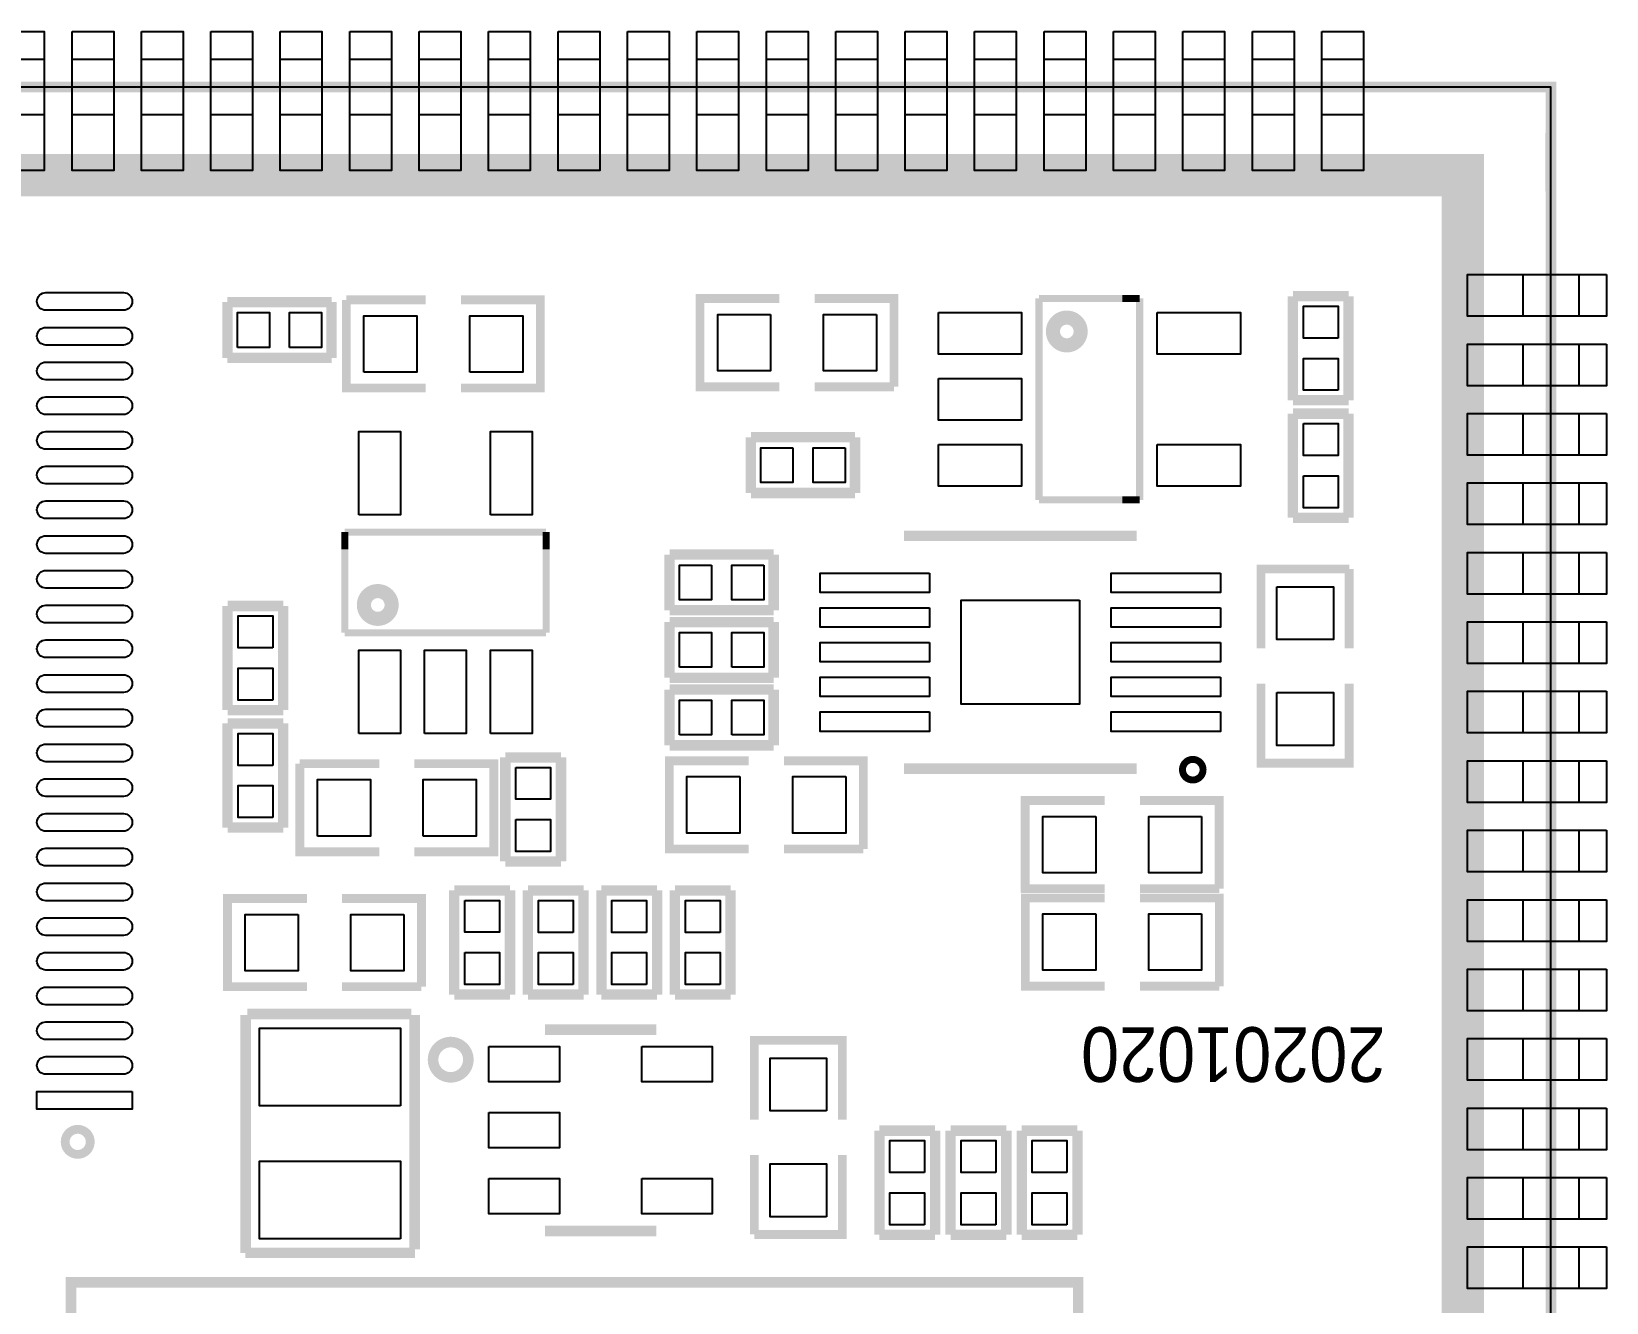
# Model space of a CAD drawing. Extents: x 0.3 to 46.9, y -3.3 to 43.3.
# Drawn here: x 24.21 to 46.89, y 24.96 to 43.26 of the extents above; entities that cross this region are included whole.
import ezdxf

# ---------------------------------------------------------------- set-up
doc = ezdxf.new("R2010")
doc.units = 0
for name, color, linetype in [('BOT', 69, 'CONTINUOUS'), ('OUTLINE', 254, 'CONTINUOUS'), ('SMT', 85, 'CONTINUOUS'), ('SST', 85, 'CONTINUOUS'), ('TOP', 85, 'CONTINUOUS')]:
    doc.layers.add(name, color=color, linetype=linetype)

msp = doc.modelspace()

# ---------------------------------------------------------------- linework, layer by layer
at = {"layer": 'BOT'}
for points in [[(23.794618, 43.258994), (24.394566, 43.258994), (24.394566, 41.258998), (23.794618, 41.258998)], [(24.794616, 43.258994), (25.394564, 43.258994), (25.394564, 41.258998), (24.794616, 41.258998)], [(25.794614, 43.258994), (26.394562, 43.258994), (26.394562, 41.258998), (25.794614, 41.258998)], [(26.794612, 43.258994), (27.39456, 43.258994), (27.39456, 41.258998), (26.794612, 41.258998)], [(27.79461, 43.258994), (28.394558, 43.258994), (28.394558, 41.258998), (27.79461, 41.258998)], [(28.794608, 43.258994), (29.394556, 43.258994), (29.394556, 41.258998), (28.794608, 41.258998)], [(29.794632, 43.258994), (30.39458, 43.258994), (30.39458, 41.258998), (29.794632, 41.258998)], [(30.79463, 43.258994), (31.394578, 43.258994), (31.394578, 41.258998), (30.79463, 41.258998)], [(31.794628, 43.258994), (32.394576, 43.258994), (32.394576, 41.258998), (31.794628, 41.258998)], [(32.794626, 43.258994), (33.394574, 43.258994), (33.394574, 41.258998), (32.794626, 41.258998)], [(33.794624, 43.258994), (34.394572, 43.258994), (34.394572, 41.258998), (33.794624, 41.258998)], [(34.794622, 43.258994), (35.39457, 43.258994), (35.39457, 41.258998), (34.794622, 41.258998)], [(35.79462, 43.258994), (36.394568, 43.258994), (36.394568, 41.258998), (35.79462, 41.258998)], [(36.794618, 43.258994), (37.394566, 43.258994), (37.394566, 41.258998), (36.794618, 41.258998)], [(37.794616, 43.258994), (38.394564, 43.258994), (38.394564, 41.258998), (37.794616, 41.258998)], [(38.794614, 43.258994), (39.394562, 43.258994), (39.394562, 41.258998), (38.794614, 41.258998)], [(39.794612, 43.258994), (40.39456, 43.258994), (40.39456, 41.258998), (39.794612, 41.258998)], [(40.79461, 43.258994), (41.394558, 43.258994), (41.394558, 41.258998), (40.79461, 41.258998)], [(41.794608, 43.258994), (42.394556, 43.258994), (42.394556, 41.258998), (41.794608, 41.258998)], [(42.794631, 43.258994), (43.394579, 43.258994), (43.394579, 41.258998), (42.794631, 41.258998)], [(46.894801, 39.758772), (46.894801, 39.158824), (44.894805, 39.158824), (44.894805, 39.758772)], [(46.894801, 38.758749), (46.894801, 38.158801), (44.894805, 38.158801), (44.894805, 38.758749)], [(46.894801, 37.758751), (46.894801, 37.158803), (44.894805, 37.158803), (44.894805, 37.758751)], [(46.894801, 36.758753), (46.894801, 36.158805), (44.894805, 36.158805), (44.894805, 36.758753)], [(46.894801, 35.758755), (46.894801, 35.158807), (44.894805, 35.158807), (44.894805, 35.758755)], [(46.894801, 34.758757), (46.894801, 34.158809), (44.894805, 34.158809), (44.894805, 34.758757)], [(46.894801, 33.758759), (46.894801, 33.158811), (44.894805, 33.158811), (44.894805, 33.758759)], [(46.894801, 32.758761), (46.894801, 32.158813), (44.894805, 32.158813), (44.894805, 32.758761)], [(46.894801, 31.758763), (46.894801, 31.158815), (44.894805, 31.158815), (44.894805, 31.758763)], [(46.894801, 30.758765), (46.894801, 30.158817), (44.894805, 30.158817), (44.894805, 30.758765)], [(46.894801, 29.758767), (46.894801, 29.158819), (44.894805, 29.158819), (44.894805, 29.758767)], [(46.894801, 28.758769), (46.894801, 28.158821), (44.894805, 28.158821), (44.894805, 28.758769)], [(46.894801, 27.758771), (46.894801, 27.158823), (44.894805, 27.158823), (44.894805, 27.758771)], [(46.894801, 26.758773), (46.894801, 26.158825), (44.894805, 26.158825), (44.894805, 26.758773)], [(46.894801, 25.75875), (46.894801, 25.158802), (44.894805, 25.158802), (44.894805, 25.75875)]]:
    msp.add_lwpolyline(points, close=True, dxfattribs=at)
at = {"layer": 'OUTLINE', "const_width": 0.1524}
msp.add_lwpolyline([(43.094605, 42.458894), (46.094701, 42.458894), (46.094701, -2.541321), (1.094486, -2.541321), (1.094486, 42.458894), (43.094605, 42.458894)], dxfattribs=at)
at = {"layer": 'OUTLINE'}
msp.add_lwpolyline([(1.094486, 42.458894), (1.094486, -2.541321), (46.094701, -2.541321), (46.094701, 42.458894), (43.094605, 42.458894)], close=True, dxfattribs=at)
at = {"layer": 'SMT', "const_width": 0.6096}
msp.add_lwpolyline([(2.364486, 0.310718), (2.364486, 41.188894), (44.824701, 41.188894), (44.824701, -1.271321), (2.364486, -1.271321), (2.364486, 0.310718)], dxfattribs=at)
at = {"layer": 'SST'}
for points, const_width in [([(44.589497, 42.458894), (46.094701, 42.458894)], 0.1524), ([(46.089595, 40.958795), (46.094701, 42.458894)], 0.1524), ([(34.983191, 38.143637), (33.840191, 38.143637), (33.840191, 39.413637), (34.983191, 39.413637)], 0.127), ([(35.491191, 39.413637), (36.634191, 39.413637), (36.634191, 38.143637)], 0.127), ([(42.378198, 39.448054), (43.180813, 39.448054)], 0.149911), ([(42.378198, 37.949454), (42.378198, 39.448054)], 0.149911), ([(43.180813, 39.448054), (43.180813, 37.949454)], 0.149911), ([(27.033652, 38.56007), (27.033652, 39.362659)], 0.149911), ([(27.033652, 39.362659), (28.532252, 39.362659)], 0.149911), ([(28.532252, 39.362659), (28.532252, 38.56007)], 0.149911), ([(29.888561, 38.12479), (28.745561, 38.12479), (28.745561, 39.39479)], 0.127), ([(28.745561, 39.39479), (29.888561, 39.39479)], 0.127), ([(30.396561, 39.39479), (31.539561, 39.39479), (31.539561, 38.12479), (30.396561, 38.12479)], 0.127), ([(38.721767, 39.414755), (39.921688, 39.414755)], 0.1016), ([(38.721767, 36.514557), (38.721767, 39.414755)], 0.1016), ([(39.921688, 39.414755), (40.171573, 39.414755)], 0.1016), ([(40.171573, 39.414755), (40.171573, 36.514557)], 0.1016), ([(28.532252, 38.56007), (27.033652, 38.56007)], 0.149911), ([(36.634191, 38.143637), (35.491191, 38.143637)], 0.127), ([(43.180813, 37.949454), (42.378198, 37.949454)], 0.149911), ([(42.378198, 37.75644), (43.180813, 37.75644)], 0.149911), ([(42.378198, 36.25784), (42.378198, 37.75644)], 0.149911), ([(43.180813, 37.75644), (43.180813, 36.25784)], 0.149911), ([(34.572677, 37.417273), (36.071277, 37.417273)], 0.149911), ([(34.572677, 36.614684), (34.572677, 37.417273)], 0.149911), ([(36.071277, 37.417273), (36.071277, 36.614684)], 0.149911), ([(36.071277, 36.614684), (34.572677, 36.614684)], 0.149911), ([(39.921688, 36.514557), (38.721767, 36.514557)], 0.1016), ([(40.171573, 36.514557), (39.921688, 36.514557)], 0.1016), ([(43.180813, 36.25784), (42.378198, 36.25784)], 0.149911), ([(28.723031, 36.051846), (31.623229, 36.051846)], 0.1016), ([(28.723031, 35.801935), (28.723031, 36.051846)], 0.1016), ([(31.623229, 36.051846), (31.623229, 35.801935)], 0.1016), ([(40.12913, 35.997794), (36.77633, 35.997794)], 0.1524), ([(28.723031, 34.602039), (28.723031, 35.801935)], 0.1016), ([(31.623229, 35.801935), (31.623229, 34.602039)], 0.1016), ([(33.400873, 35.728224), (34.899473, 35.728224)], 0.149911), ([(33.400873, 34.925737), (33.400873, 35.728224)], 0.149911), ([(34.899473, 35.728224), (34.899473, 34.925737)], 0.149911), ([(41.919398, 34.37575), (41.919398, 35.51875), (43.189398, 35.51875)], 0.127), ([(43.189398, 35.51875), (43.189398, 34.37575)], 0.127), ([(27.034084, 34.987535), (27.836673, 34.987535)], 0.149911), ([(27.034084, 33.488935), (27.034084, 34.987535)], 0.149911), ([(27.836673, 34.987535), (27.836673, 33.488935)], 0.149911), ([(34.899473, 34.925737), (33.400873, 34.925737)], 0.149911), ([(33.400873, 33.953425), (33.400873, 34.756014)], 0.149911), ([(33.400873, 34.756014), (34.899473, 34.756014)], 0.149911), ([(34.899473, 34.756014), (34.899473, 33.953425)], 0.149911), ([(31.623229, 34.602039), (28.723031, 34.602039)], 0.1016), ([(34.899473, 33.953425), (33.400873, 33.953425)], 0.149911), ([(33.400873, 32.981113), (33.400873, 33.783702)], 0.149911), ([(33.400873, 33.783702), (34.899473, 33.783702)], 0.149911), ([(34.899473, 33.783702), (34.899473, 32.981113)], 0.149911), ([(43.189398, 33.86775), (43.189398, 32.72475), (41.919398, 32.72475), (41.919398, 33.86775)], 0.127), ([(27.836673, 33.488935), (27.034084, 33.488935)], 0.149911), ([(27.034084, 33.295844), (27.836673, 33.295844)], 0.149911), ([(27.034084, 31.797244), (27.034084, 33.295844)], 0.149911), ([(27.836673, 33.295844), (27.836673, 31.797244)], 0.149911), ([(34.899473, 32.981113), (33.400873, 32.981113)], 0.149911), ([(29.21828, 31.446699), (28.07528, 31.446699), (28.07528, 32.716699)], 0.127), ([(28.07528, 32.716699), (29.21828, 32.716699)], 0.127), ([(29.72628, 32.716699), (30.86928, 32.716699), (30.86928, 31.446699), (29.72628, 31.446699)], 0.127), ([(31.034939, 32.807097), (31.837427, 32.807097)], 0.149911), ([(31.034939, 31.308497), (31.034939, 32.807097)], 0.149911), ([(31.837427, 32.807097), (31.837427, 31.308497)], 0.149911), ([(34.540546, 31.488913), (33.397546, 31.488913), (33.397546, 32.758913), (34.540546, 32.758913)], 0.127), ([(35.048546, 32.758913), (36.191546, 32.758913), (36.191546, 31.488913)], 0.127), ([(36.77633, 32.644994), (40.12913, 32.644994)], 0.1524), ([(39.666037, 30.916372), (38.523037, 30.916372), (38.523037, 32.186372), (39.666037, 32.186372)], 0.127), ([(40.174037, 32.186372), (41.317037, 32.186372), (41.317037, 30.916372)], 0.127), ([(27.836673, 31.797244), (27.034084, 31.797244)], 0.149911), ([(36.191546, 31.488913), (35.048546, 31.488913)], 0.127), ([(31.837427, 31.308497), (31.034939, 31.308497)], 0.149911), ([(30.299457, 30.891912), (31.102148, 30.891912)], 0.149911), ([(30.299457, 29.393312), (30.299457, 30.891912)], 0.149911), ([(31.102148, 30.891912), (31.102148, 29.393312)], 0.149911), ([(31.360186, 30.891277), (32.162775, 30.891277)], 0.149911), ([(31.360186, 29.392677), (31.360186, 30.891277)], 0.149911), ([(32.162775, 30.891277), (32.162775, 29.392677)], 0.149911), ([(32.418528, 30.891277), (33.221143, 30.891277)], 0.149911), ([(32.418528, 29.392677), (32.418528, 30.891277)], 0.149911), ([(33.221143, 30.891277), (33.221143, 29.392677)], 0.149911), ([(33.476971, 30.891277), (34.279484, 30.891277)], 0.149911), ([(33.476971, 29.392677), (33.476971, 30.891277)], 0.149911), ([(34.279484, 30.891277), (34.279484, 29.392677)], 0.149911), ([(41.317037, 30.916372), (40.174037, 30.916372)], 0.127), ([(28.176499, 29.504894), (27.033499, 29.504894), (27.033499, 30.774894), (28.176499, 30.774894)], 0.127), ([(28.684499, 30.774894), (29.827499, 30.774894), (29.827499, 29.504894)], 0.127), ([(39.667104, 29.513251), (38.524104, 29.513251), (38.524104, 30.783251), (39.667104, 30.783251)], 0.127), ([(40.175104, 30.783251), (41.318104, 30.783251), (41.318104, 29.513251)], 0.127), ([(29.827499, 29.504894), (28.684499, 29.504894)], 0.127), ([(41.318104, 29.513251), (40.175104, 29.513251)], 0.127), ([(31.102148, 29.393312), (30.299457, 29.393312)], 0.149911), ([(32.162775, 29.392677), (31.360186, 29.392677)], 0.149911), ([(33.221143, 29.392677), (32.418528, 29.392677)], 0.149911), ([(34.279484, 29.392677), (33.476971, 29.392677)], 0.149911), ([(27.294154, 25.673279), (27.294154, 29.096487)], 0.1524), ([(29.681246, 29.111194), (27.318335, 29.111194)], 0.1524), ([(29.728541, 29.096487), (29.728541, 25.723393)], 0.1524), ([(33.207706, 28.888614), (31.607506, 28.888614)], 0.1524), ([(34.620225, 27.589836), (34.620225, 28.732836), (35.890225, 28.732836), (35.890225, 27.589836)], 0.127), ([(36.423143, 27.432457), (37.225656, 27.432457)], 0.149911), ([(36.423143, 25.933857), (36.423143, 27.432457)], 0.149911), ([(37.225656, 27.432457), (37.225656, 25.933857)], 0.149911), ([(37.448033, 27.432457), (38.250622, 27.432457)], 0.149911), ([(37.448033, 25.933857), (37.448033, 27.432457)], 0.149911), ([(38.250622, 27.432457), (38.250622, 25.933857)], 0.149911), ([(38.472999, 27.432457), (39.275588, 27.432457)], 0.149911), ([(38.472999, 25.933857), (38.472999, 27.432457)], 0.149911), ([(39.275588, 27.432457), (39.275588, 25.933857)], 0.149911), ([(35.890225, 27.081836), (35.890225, 25.938836), (34.620225, 25.938836)], 0.127), ([(34.620225, 25.938836), (34.620225, 27.081836)], 0.127), ([(31.607506, 25.988416), (33.207706, 25.988416)], 0.1524), ([(37.225656, 25.933857), (36.423143, 25.933857)], 0.149911), ([(38.250622, 25.933857), (37.448033, 25.933857)], 0.149911), ([(39.275588, 25.933857), (38.472999, 25.933857)], 0.149911), ([(29.734332, 25.673583), (27.291335, 25.673583)], 0.1524), ([(39.285494, 16.745153), (39.285494, 25.250546), (24.780113, 25.250546), (24.780113, 17.744846)], 0.1524)]:
    msp.add_lwpolyline(points, dxfattribs=dict(at, const_width=const_width))
for points, const_width in [([(39.321689, 38.940054, 0.99997), (38.921868, 38.940054, 1.00003), (39.321689, 38.940054)], 0.2032), ([(29.39763, 35.002114, 1.000026), (28.998012, 35.002114, 0.999974), (29.39763, 35.002114)], 0.2032), ([(41.083992, 32.630085, 0.99998), (40.787676, 32.63011, 1.00002), (41.083992, 32.630085)], 0.1), ([(30.502631, 28.454502, 0.999991), (29.994555, 28.454502, 1.000009), (30.502631, 28.454502)], 0.1524), ([(25.056821, 27.271828, 1), (24.696242, 27.271828, 1), (25.056821, 27.271828)], 0.127)]:
    msp.add_lwpolyline(points, format="xyb", dxfattribs=dict(at, const_width=const_width))
at = {"layer": 'TOP'}
for points in [[(23.794618, 42.858944), (24.394566, 42.858944), (24.394566, 42.058844), (23.794618, 42.058844)], [(24.794616, 42.858944), (25.394564, 42.858944), (25.394564, 42.058844), (24.794616, 42.058844)], [(25.794614, 42.858944), (26.394562, 42.858944), (26.394562, 42.058844), (25.794614, 42.058844)], [(26.794612, 42.858944), (27.39456, 42.858944), (27.39456, 42.058844), (26.794612, 42.058844)], [(27.79461, 42.858944), (28.394558, 42.858944), (28.394558, 42.058844), (27.79461, 42.058844)], [(28.794608, 42.858944), (29.394556, 42.858944), (29.394556, 42.058844), (28.794608, 42.058844)], [(29.794632, 42.858944), (30.39458, 42.858944), (30.39458, 42.058844), (29.794632, 42.058844)], [(30.79463, 42.858944), (31.394578, 42.858944), (31.394578, 42.058844), (30.79463, 42.058844)], [(31.794628, 42.858944), (32.394576, 42.858944), (32.394576, 42.058844), (31.794628, 42.058844)], [(32.794626, 42.858944), (33.394574, 42.858944), (33.394574, 42.058844), (32.794626, 42.058844)], [(33.794624, 42.858944), (34.394572, 42.858944), (34.394572, 42.058844), (33.794624, 42.058844)], [(34.794622, 42.858944), (35.39457, 42.858944), (35.39457, 42.058844), (34.794622, 42.058844)], [(35.79462, 42.858944), (36.394568, 42.858944), (36.394568, 42.058844), (35.79462, 42.058844)], [(36.794618, 42.858944), (37.394566, 42.858944), (37.394566, 42.058844), (36.794618, 42.058844)], [(37.794616, 42.858944), (38.394564, 42.858944), (38.394564, 42.058844), (37.794616, 42.058844)], [(38.794614, 42.858944), (39.394562, 42.858944), (39.394562, 42.058844), (38.794614, 42.058844)], [(39.794612, 42.858944), (40.39456, 42.858944), (40.39456, 42.058844), (39.794612, 42.058844)], [(40.79461, 42.858944), (41.394558, 42.858944), (41.394558, 42.058844), (40.79461, 42.058844)], [(41.794608, 42.858944), (42.394556, 42.858944), (42.394556, 42.058844), (41.794608, 42.058844)], [(42.794631, 42.858944), (43.394579, 42.858944), (43.394579, 42.058844), (42.794631, 42.058844)], [(46.494751, 39.758772), (46.494751, 39.158824), (45.694651, 39.158824), (45.694651, 39.758772)], [(43.029581, 38.844652), (42.529455, 38.844652), (42.529455, 39.304646), (43.029581, 39.304646)], [(27.17706, 38.711302), (27.17706, 39.211428), (27.637054, 39.211428), (27.637054, 38.711302)], [(27.928849, 38.711302), (27.928849, 39.211428), (28.388843, 39.211428), (28.388843, 38.711302)], [(28.999561, 38.35339), (28.999561, 39.16619), (29.761561, 39.16619), (29.761561, 38.35339)], [(30.523561, 38.35339), (30.523561, 39.16619), (31.285561, 39.16619), (31.285561, 38.35339)], [(34.856191, 39.185037), (34.856191, 38.372237), (34.094191, 38.372237), (34.094191, 39.185037)], [(36.380191, 39.185037), (36.380191, 38.372237), (35.618191, 38.372237), (35.618191, 39.185037)], [(37.27163, 39.214628), (38.471526, 39.214628), (38.471526, 38.61468), (37.27163, 38.61468)], [(40.421839, 39.214628), (41.621735, 39.214628), (41.621735, 38.61468), (40.421839, 38.61468)], [(46.494751, 38.758749), (46.494751, 38.158801), (45.694651, 38.158801), (45.694651, 38.758749)], [(43.029581, 38.092863), (42.529455, 38.092863), (42.529455, 38.552857), (43.029581, 38.552857)], [(37.27163, 38.264617), (38.471526, 38.264617), (38.471526, 37.664669), (37.27163, 37.664669)], [(46.494751, 37.758751), (46.494751, 37.158803), (45.694651, 37.158803), (45.694651, 37.758751)], [(28.923259, 36.302188), (28.923259, 37.502084), (29.523207, 37.502084), (29.523207, 36.302188)], [(30.823281, 36.302188), (30.823281, 37.502084), (31.423229, 37.502084), (31.423229, 36.302188)], [(42.529455, 37.613031), (43.029581, 37.613031), (43.029581, 37.153037), (42.529455, 37.153037)], [(35.176079, 37.266042), (35.176079, 36.765916), (34.716085, 36.765916), (34.716085, 37.266042)], [(35.927868, 37.266042), (35.927868, 36.765916), (35.467874, 36.765916), (35.467874, 37.266042)], [(37.27163, 37.314607), (38.471526, 37.314607), (38.471526, 36.714659), (37.27163, 36.714659)], [(40.421839, 37.314607), (41.621735, 37.314607), (41.621735, 36.714659), (40.421839, 36.714659)], [(42.529455, 36.861242), (43.029581, 36.861242), (43.029581, 36.401248), (42.529455, 36.401248)], [(46.494751, 36.758753), (46.494751, 36.158805), (45.694651, 36.158805), (45.694651, 36.758753)], [(46.494751, 35.758755), (46.494751, 35.158807), (45.694651, 35.158807), (45.694651, 35.758755)], [(34.004275, 35.577094), (34.004275, 35.076968), (33.544281, 35.076968), (33.544281, 35.577094)], [(34.756065, 35.577094), (34.756065, 35.076968), (34.296071, 35.076968), (34.296071, 35.577094)], [(37.14463, 35.461092), (37.14463, 35.181692), (35.56983, 35.181692), (35.56983, 35.461092)], [(41.33563, 35.461092), (41.33563, 35.181692), (39.76083, 35.181692), (39.76083, 35.461092)], [(42.147998, 35.26475), (42.960798, 35.26475), (42.960798, 34.50275), (42.147998, 34.50275)], [(37.14463, 34.960992), (37.14463, 34.681592), (35.56983, 34.681592), (35.56983, 34.960992)], [(39.302728, 35.071393), (39.302728, 33.571396), (37.602731, 33.571396), (37.602731, 35.071393)], [(41.33563, 34.960992), (41.33563, 34.681592), (39.76083, 34.681592), (39.76083, 34.960992)], [(27.685441, 34.384132), (27.185315, 34.384132), (27.185315, 34.844126), (27.685441, 34.844126)], [(46.494751, 34.758757), (46.494751, 34.158809), (45.694651, 34.158809), (45.694651, 34.758757)], [(33.544281, 34.104656), (33.544281, 34.604782), (34.004275, 34.604782), (34.004275, 34.104656)], [(34.296071, 34.104656), (34.296071, 34.604782), (34.756065, 34.604782), (34.756065, 34.104656)], [(28.923259, 33.151978), (28.923259, 34.351874), (29.523207, 34.351874), (29.523207, 33.151978)], [(29.87327, 33.151978), (29.87327, 34.351874), (30.473218, 34.351874), (30.473218, 33.151978)], [(30.823281, 33.151978), (30.823281, 34.351874), (31.423229, 34.351874), (31.423229, 33.151978)], [(37.14463, 34.461094), (37.14463, 34.181694), (35.56983, 34.181694), (35.56983, 34.461094)], [(41.33563, 34.461094), (41.33563, 34.181694), (39.76083, 34.181694), (39.76083, 34.461094)], [(27.685441, 33.632343), (27.185315, 33.632343), (27.185315, 34.092337), (27.685441, 34.092337)], [(37.14463, 33.961197), (37.14463, 33.681797), (35.56983, 33.681797), (35.56983, 33.961197)], [(41.33563, 33.961197), (41.33563, 33.681797), (39.76083, 33.681797), (39.76083, 33.961197)], [(33.544281, 33.132344), (33.544281, 33.63247), (34.004275, 33.63247), (34.004275, 33.132344)], [(34.296071, 33.132344), (34.296071, 33.63247), (34.756065, 33.63247), (34.756065, 33.132344)], [(42.147998, 33.74075), (42.960798, 33.74075), (42.960798, 32.97875), (42.147998, 32.97875)], [(46.494751, 33.758759), (46.494751, 33.158811), (45.694651, 33.158811), (45.694651, 33.758759)], [(37.14463, 33.461096), (37.14463, 33.181696), (35.56983, 33.181696), (35.56983, 33.461096)], [(41.33563, 33.461096), (41.33563, 33.181696), (39.76083, 33.181696), (39.76083, 33.461096)], [(27.685441, 32.692442), (27.185315, 32.692442), (27.185315, 33.152436), (27.685441, 33.152436)], [(46.494751, 32.758761), (46.494751, 32.158813), (45.694651, 32.158813), (45.694651, 32.758761)], [(28.32928, 31.675299), (28.32928, 32.488099), (29.09128, 32.488099), (29.09128, 31.675299)], [(29.85328, 31.675299), (29.85328, 32.488099), (30.61528, 32.488099), (30.61528, 31.675299)], [(31.186069, 32.663689), (31.686195, 32.663689), (31.686195, 32.203695), (31.186069, 32.203695)], [(34.413546, 32.530313), (34.413546, 31.717513), (33.651546, 31.717513), (33.651546, 32.530313)], [(35.937546, 32.530313), (35.937546, 31.717513), (35.175546, 31.717513), (35.175546, 32.530313)], [(27.685441, 31.940652), (27.185315, 31.940652), (27.185315, 32.400646), (27.685441, 32.400646)], [(31.186069, 31.9119), (31.686195, 31.9119), (31.686195, 31.451906), (31.186069, 31.451906)], [(39.539037, 31.957772), (39.539037, 31.144972), (38.777037, 31.144972), (38.777037, 31.957772)], [(41.063037, 31.957772), (41.063037, 31.144972), (40.301037, 31.144972), (40.301037, 31.957772)], [(46.494751, 31.758763), (46.494751, 31.158815), (45.694651, 31.158815), (45.694651, 31.758763)], [(30.450688, 30.748503), (30.950814, 30.748503), (30.950814, 30.288509), (30.450688, 30.288509)], [(32.011544, 30.287874), (31.511418, 30.287874), (31.511418, 30.747868), (32.011544, 30.747868)], [(33.069886, 30.287874), (32.56976, 30.287874), (32.56976, 30.747868), (33.069886, 30.747868)], [(34.128227, 30.287874), (33.628101, 30.287874), (33.628101, 30.747868), (34.128227, 30.747868)], [(46.494751, 30.758765), (46.494751, 30.158817), (45.694651, 30.158817), (45.694651, 30.758765)], [(28.049499, 30.546294), (28.049499, 29.733494), (27.287499, 29.733494), (27.287499, 30.546294)], [(29.573499, 30.546294), (29.573499, 29.733494), (28.811499, 29.733494), (28.811499, 30.546294)], [(39.540104, 30.554651), (39.540104, 29.741851), (38.778104, 29.741851), (38.778104, 30.554651)], [(41.064104, 30.554651), (41.064104, 29.741851), (40.302104, 29.741851), (40.302104, 30.554651)], [(30.450688, 29.996714), (30.950814, 29.996714), (30.950814, 29.53672), (30.450688, 29.53672)], [(32.011544, 29.536085), (31.511418, 29.536085), (31.511418, 29.996079), (32.011544, 29.996079)], [(33.069886, 29.536085), (32.56976, 29.536085), (32.56976, 29.996079), (33.069886, 29.996079)], [(34.128227, 29.536085), (33.628101, 29.536085), (33.628101, 29.996079), (34.128227, 29.996079)], [(46.494751, 29.758767), (46.494751, 29.158819), (45.694651, 29.158819), (45.694651, 29.758767)], [(29.527348, 27.792375), (27.495348, 27.792375), (27.495348, 28.909975), (29.527348, 28.909975)], [(30.799507, 28.642539), (31.815507, 28.642539), (31.815507, 28.134539), (30.799507, 28.134539)], [(32.999705, 28.642539), (34.015705, 28.642539), (34.015705, 28.134539), (32.999705, 28.134539)], [(46.494751, 28.758769), (46.494751, 28.158821), (45.694651, 28.158821), (45.694651, 28.758769)], [(35.661625, 27.716836), (34.848825, 27.716836), (34.848825, 28.478836), (35.661625, 28.478836)], [(25.661442, 27.998217), (25.661442, 27.744217), (24.289842, 27.744217), (24.289842, 27.998217)], [(30.799507, 27.692528), (31.815507, 27.692528), (31.815507, 27.184528), (30.799507, 27.184528)], [(46.494751, 27.758771), (46.494751, 27.158823), (45.694651, 27.158823), (45.694651, 27.758771)], [(37.074424, 26.829055), (36.574298, 26.829055), (36.574298, 27.289049), (37.074424, 27.289049)], [(38.09939, 26.829055), (37.599264, 26.829055), (37.599264, 27.289049), (38.09939, 27.289049)], [(39.124357, 26.829055), (38.624231, 26.829055), (38.624231, 27.289049), (39.124357, 27.289049)], [(29.527348, 25.874777), (27.495348, 25.874777), (27.495348, 26.992377), (29.527348, 26.992377)], [(35.661625, 26.192836), (34.848825, 26.192836), (34.848825, 26.954836), (35.661625, 26.954836)], [(30.799507, 26.742517), (31.815507, 26.742517), (31.815507, 26.234517), (30.799507, 26.234517)], [(32.999705, 26.742517), (34.015705, 26.742517), (34.015705, 26.234517), (32.999705, 26.234517)], [(46.494751, 26.758773), (46.494751, 26.158825), (45.694651, 26.158825), (45.694651, 26.758773)], [(37.074424, 26.077266), (36.574298, 26.077266), (36.574298, 26.53726), (37.074424, 26.53726)], [(38.09939, 26.077266), (37.599264, 26.077266), (37.599264, 26.53726), (38.09939, 26.53726)], [(39.124357, 26.077266), (38.624231, 26.077266), (38.624231, 26.53726), (39.124357, 26.53726)], [(46.494751, 25.75875), (46.494751, 25.158802), (45.694651, 25.158802), (45.694651, 25.75875)]]:
    msp.add_lwpolyline(points, close=True, dxfattribs=at)
for points in [[(24.416842, 39.499438), (25.534442, 39.499438, -1), (25.534442, 39.245438), (24.416842, 39.245438, -1)], [(24.416842, 38.999033), (25.534442, 38.999033, -1), (25.534442, 38.745033), (24.416842, 38.745033, -1)], [(24.416842, 38.498628), (25.534442, 38.498628, -1), (25.534442, 38.244628), (24.416842, 38.244628, -1)], [(24.416842, 37.998222), (25.534442, 37.998222, -1), (25.534442, 37.744222), (24.416842, 37.744222, -1)], [(24.416842, 37.497817), (25.534442, 37.497817, -1), (25.534442, 37.243817), (24.416842, 37.243817, -1)], [(24.416842, 37.000028), (25.534442, 37.000028, -1), (25.534442, 36.746028), (24.416842, 36.746028, -1)], [(24.416842, 36.499622), (25.534442, 36.499622, -1), (25.534442, 36.245622), (24.416842, 36.245622, -1)], [(24.416842, 35.999217), (25.534442, 35.999217, -1), (25.534442, 35.745217), (24.416842, 35.745217, -1)], [(24.416842, 35.498938), (25.534442, 35.498938, -1), (25.534442, 35.244938), (24.416842, 35.244938, -1)], [(24.416842, 34.998533), (25.534442, 34.998533, -1), (25.534442, 34.744533), (24.416842, 34.744533, -1)], [(24.416842, 34.498128), (25.534442, 34.498128, -1), (25.534442, 34.244128), (24.416842, 34.244128, -1)], [(24.416842, 33.997722), (25.534442, 33.997722, -1), (25.534442, 33.743722), (24.416842, 33.743722, -1)], [(24.416842, 33.499933), (25.534442, 33.499933, -1), (25.534442, 33.245933), (24.416842, 33.245933, -1)], [(24.416842, 32.999528), (25.534442, 32.999528, -1), (25.534442, 32.745528), (24.416842, 32.745528, -1)], [(24.416842, 32.499122), (25.534442, 32.499122, -1), (25.534442, 32.245122), (24.416842, 32.245122, -1)], [(24.416842, 31.998717), (25.534442, 31.998717, -1), (25.534442, 31.744717), (24.416842, 31.744717, -1)], [(24.416842, 31.498438), (25.534442, 31.498438, -1), (25.534442, 31.244438), (24.416842, 31.244438, -1)], [(24.416842, 30.998033), (25.534442, 30.998033, -1), (25.534442, 30.744033), (24.416842, 30.744033, -1)], [(24.416842, 30.497628), (25.534442, 30.497628, -1), (25.534442, 30.243628), (24.416842, 30.243628, -1)], [(24.416842, 29.999838), (25.534442, 29.999838, -1), (25.534442, 29.745838), (24.416842, 29.745838, -1)], [(24.416842, 29.499433), (25.534442, 29.499433, -1), (25.534442, 29.245433), (24.416842, 29.245433, -1)], [(24.416842, 28.999028), (25.534442, 28.999028, -1), (25.534442, 28.745028), (24.416842, 28.745028, -1)], [(24.416842, 28.498622), (25.534442, 28.498622, -1), (25.534442, 28.244622), (24.416842, 28.244622, -1)]]:
    msp.add_lwpolyline(points, format="xyb", close=True, dxfattribs=at)

# ---------------------------------------------------------------- texts
at = {"layer": 'SST', "width": 0.935484}
msp.add_text('20201020', height=0.7874, rotation=180, dxfattribs=at).set_placement((43.709539, 28.922904))

doc.saveas('drawing.dxf')
